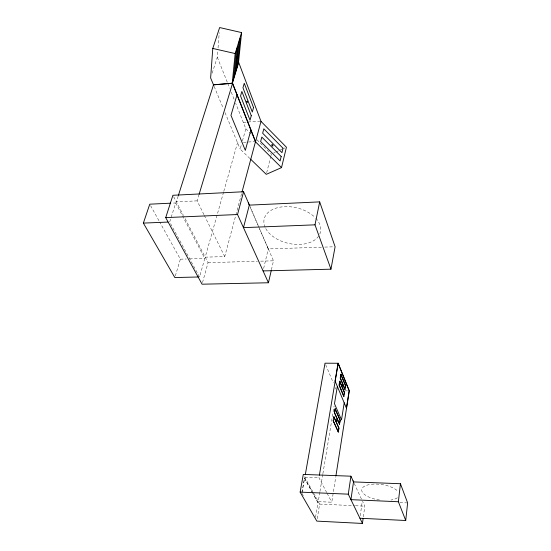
<?xml version="1.0" encoding="UTF-8"?>
<svg xmlns="http://www.w3.org/2000/svg" width="551" height="551" viewBox="0 0 551 551"><rect width="100%" height="100%" fill="white"/><g stroke="black" fill="none" stroke-linecap="round" stroke-linejoin="round"><path stroke-width="0.41" stroke-dasharray="2.75 2.07" d="M212.169 73.173L217.308 57.228L217.776 51.291M218.044 47.903L219.243 32.64M363.343 516.866L364.796 506.176L362.53 501.286M360.264 515.757L362.193 501.747M319.8 492.298L318.258 501.61L331.785 502.223L335.786 476.725M315.544 517.265L317.961 502.65L313.058 493.765M319.945 491.458L322.748 474.528M322.886 473.688L334.106 405.991M317.224 518.677L319.628 504.089L304.841 477.235L305.137 475.547M326.729 492.594L318.96 477.772L319.243 476.078M301.941 492.47L304.469 478.213L311.928 491.547M302.044 492.47L304.572 478.213M271.429 269.756L273.482 260.809L250.009 206.57M263.647 268.475L268.261 248.921L267.373 246.683M266.67 172.725L270.748 156.532M270.947 155.719L271.354 154.101L256.773 139.61M223.568 192.12L205.206 257.172L224.732 256.587L241.793 192.857M202.513 282.539L208.064 262.655L183.855 216.254M249.879 158.481L240.167 149.087L241.531 144.204M242.433 140.946L245.836 128.741L235.683 103.257M175.735 202.947L204.779 258.453L199.552 276.96L169.674 222.005L175.735 202.947L171.547 203.147M223.802 191.3L237.522 142.716L240.078 142.544M243.273 122.329L260.885 121.041M203.939 214.601L197.127 200.86L198.863 195.102M175.321 275.948L180.37 259.177L159.694 222.019M178.159 196.128L176.341 201.859L197.127 200.86M273.62 153.075L275.128 152.386M275.879 152.042L278.896 150.664M279.646 150.32L284.922 147.916M243.48 142.323L255.395 141.545M321.398 247.199L268.261 248.921L249.982 206.694M324.821 247.089L334.25 246.786M180.37 259.177L186.259 259.004M189.627 258.901L204.779 258.453M208.064 262.655L257.345 261.264M260.74 261.167L273.482 260.809M344.988 390.859L347.495 390.866M304.841 477.235L318.96 477.772M399.936 502.595L406.776 502.898M317.961 502.65L312.341 492.284M319.628 504.089L354.568 505.701M355.416 505.742L364.796 506.176M245.836 128.741L251.304 134.175M301.9 493.31L303.98 496.94M150.595 205.668L159.273 221.275M304.469 478.213L312.651 493.021M327.122 493.331L331.785 502.223M173.675 196.748L183.455 215.496M204.311 215.365L224.732 256.587M354.21 483.427L362.31 500.921M325.696 364.79L333.321 382.876M335.304 387.594L335.972 389.164M214.153 86.445L223.369 108.637M225.015 112.597L240.167 149.087M217.308 57.228L227.446 82.622M227.763 83.415L229.664 88.174M231.248 92.148L234.099 99.29M397.34 497.753A18.954 7.804 8.2 0 1 390.996 500.039M379.522 500.005A18.954 7.804 8.2 0 1 361.745 490.617A18.954 7.804 8.2 0 1 376.719 484.095A18.954 7.804 8.2 0 1 398.277 491.843M318.65 236.124A28.893 18.252 13 0 1 291.541 243.962A28.893 18.252 13 0 1 265.43 227.962M265.1 227.26A28.893 18.252 13 0 1 279.164 207.328A28.893 18.252 13 0 1 314.711 217.142M315.819 218.286A28.893 18.252 13 0 1 319.484 234.733"/><path stroke-width="0.83" d="M342.357 385.307L342.508 384.743L342.309 385.907L342.46 385.335M336.558 420.427C337.06 423.154 336.861 417.803 337.026 421.012M336.647 420.633L336.716 419.855M250.485 159.074L266.257 174.343L281.527 167.607L255.512 141.848L232.274 82.864L238.549 62.063L241.6 32.585L219.642 27.55L212.776 48.44L210.634 77.96L213.499 84.861L178.421 195.309M232.274 82.864L235.167 53.543L241.6 32.585M359.927 518.229L405.729 520.502L407.63 502.932L400.439 483.723L353.508 481.905L353.053 480.803M405.729 520.502L398.373 501.747L400.439 483.723M353.763 482.325L350.925 476.195L303.291 474.418L300.13 492.105L316.825 521.108L362.455 523.45L363.123 518.512M353.508 481.905L350.939 499.654L398.373 501.747M362.455 523.45L348.28 494.164L350.925 476.195M349.169 390.879L346.448 408.229L335.084 381.017L338.073 363.226L349.258 390.879L335.917 475.878M344.223 402.774L341.496 419.869L334.485 403.718L337.364 386.347M344.099 394.158L344.347 392.636L339.678 381.258L344.623 392.643L343.734 396.445L339.044 385.108L339.678 381.258M345.215 387.25L345.456 385.741L340.828 374.287L345.732 385.741L344.85 389.516L340.201 378.103L340.828 374.287M338.231 431.97L338.858 428.065L333.837 416.783L338.955 428.065L338.328 431.977L333.183 420.737L338.328 431.977M339.478 424.125L340.091 420.255L335.125 408.883L340.187 420.261L339.478 424.125L334.478 412.795L335.125 408.883M344.017 396.451L339.326 385.108L339.96 381.264M345.126 389.516L340.484 378.103L341.11 374.294M333.286 420.737L333.837 416.783M339.568 424.125L334.574 412.795L335.222 408.883M319.387 475.231L338.176 363.261L325.021 363.192L305.288 474.7M263.068 270.92L330.958 269.184L335.104 246.758L319.683 201.88L249.307 205.13L248.308 202.637M330.958 269.184L315 224.836L319.683 201.88M336.682 420.234L336.806 419.855M249.327 205L243.597 191.748L172.911 195.288L165.72 217.617L202.052 284.199L268.44 282.766L271.244 270.569M281.527 167.607L286.43 147.227L260.995 121.372L238.549 62.063M249.307 205.13L243.473 227.646L315 224.836M268.44 282.766L237.529 214.525L243.597 191.748M242.013 192.024L255.526 141.538L232.57 83.263L213.499 84.861M255.512 141.848L260.995 121.372M250.912 129.967L245.326 150.361L230.972 115.352L237.04 94.751M238.679 62.408L232.405 83.208L213.471 84.799M199.111 194.283L232.57 83.263M198.704 276.981L174.839 277.546L143.37 223.1L149.762 204.18L170.707 203.188M336.895 421.178L336.551 420.84M165.72 217.617L237.529 214.525M143.37 223.1L167.979 222.074M300.13 492.105L348.28 494.164M212.776 48.44L235.167 53.543M338.176 363.261L349.258 390.879M246.931 101.308C247.02 104.49 248.053 100.289 246.931 101.308M236.751 58.53L237.109 57.035L236.751 58.53M236.338 51.043L233.762 76.851L235.139 72.305L237.743 46.47L236.338 51.043M238.852 42.833L236.221 68.696L237.571 64.219L240.236 38.322L238.852 42.833M283.035 148.267L281.967 152.668L262.655 133.239L263.819 128.824L283.035 148.267M281.189 156.484L280.101 160.94L260.623 141.545L261.808 137.075L281.189 156.484M251.27 115.71L250.023 120.208L240.553 95.964L241.875 91.438L251.27 115.71M253.529 107.597L252.303 112.032L242.957 87.74L244.258 83.277L253.529 107.597M271.898 145.023A0.826 0.448 65.6 0 0 272.697 146.146A0.826 0.448 65.6 0 0 272.711 144.947A0.826 0.448 65.6 0 0 271.898 145.023"/></g></svg>
